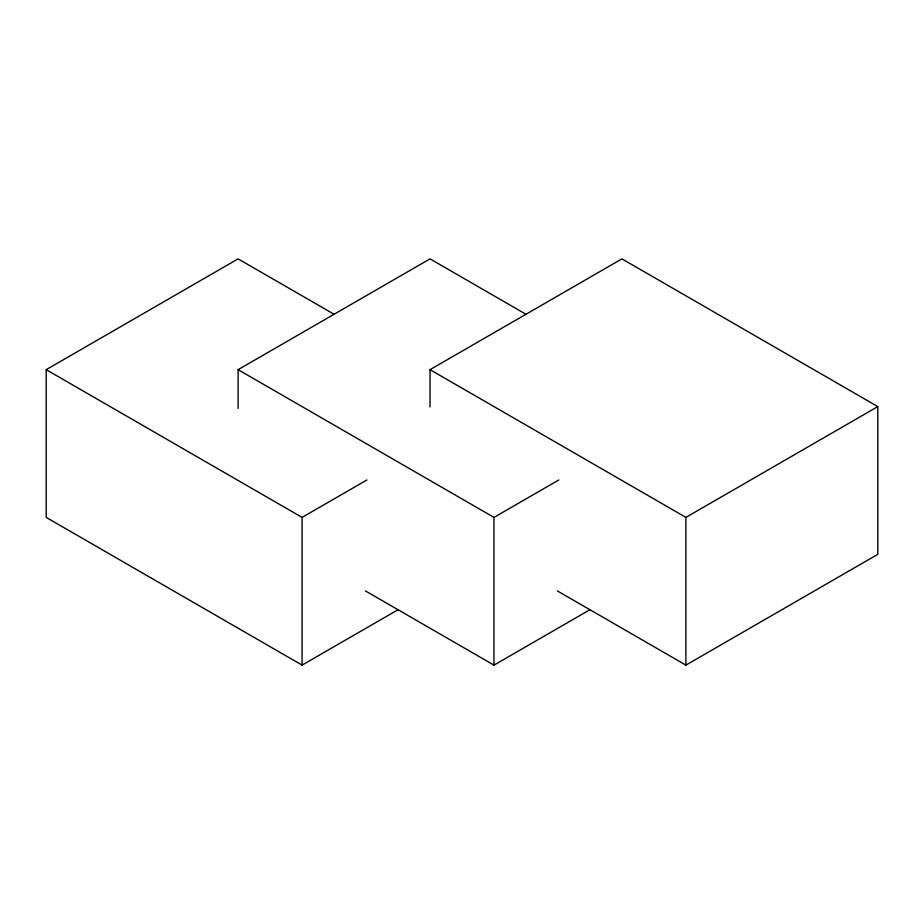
<?xml version="1.0" encoding="UTF-8"?>
<svg xmlns="http://www.w3.org/2000/svg" width="924" height="924" viewBox="0 0 924 924"><rect width="100%" height="100%" fill="white"/><g stroke="black" fill="none" stroke-linecap="round" stroke-linejoin="round"><path stroke-width="1.39" d="M398.036 609.736L302.079 665.13L46.2 517.405L46.2 369.669L238.103 258.87L334.222 314.356M238.103 408.396L238.103 369.669L430.018 258.87L526.126 314.356M430.018 406.964L430.018 369.669L621.921 258.87L877.8 406.595L877.8 554.331L685.897 665.13L557.334 590.898M46.2 369.669L302.079 517.394L366.874 479.983M238.103 369.669L493.982 517.394L558.789 479.983M430.018 369.669L685.897 517.394L877.8 406.595M365.419 590.91L493.982 665.13L589.939 609.725M685.897 517.394L685.897 665.13M493.982 517.394L493.982 665.13M302.079 517.394L302.079 665.13"/></g></svg>
